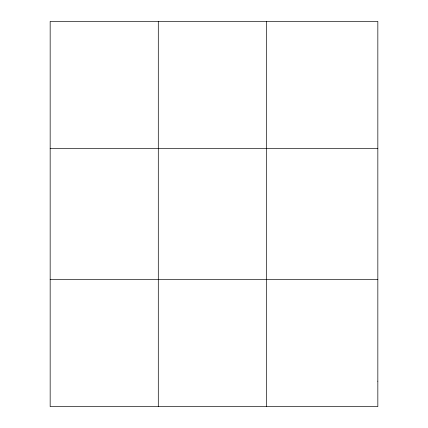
<?xml version="1.0" encoding="UTF-8"?>
<svg xmlns="http://www.w3.org/2000/svg" width="428" height="428" viewBox="0 0 428 428"><rect width="100%" height="100%" fill="white"/><g stroke="black" fill="none" stroke-linecap="round" stroke-linejoin="round"><path stroke-width="0.64" d="M158.296 21.4L158.296 406.6M266.43 21.4L266.43 406.6M50.162 148.516L377.838 148.516M50.162 279.484L377.838 279.484M377.838 381.177L377.838 406.6L50.162 406.6L50.162 21.4L377.838 21.4L377.838 381.177"/></g></svg>
